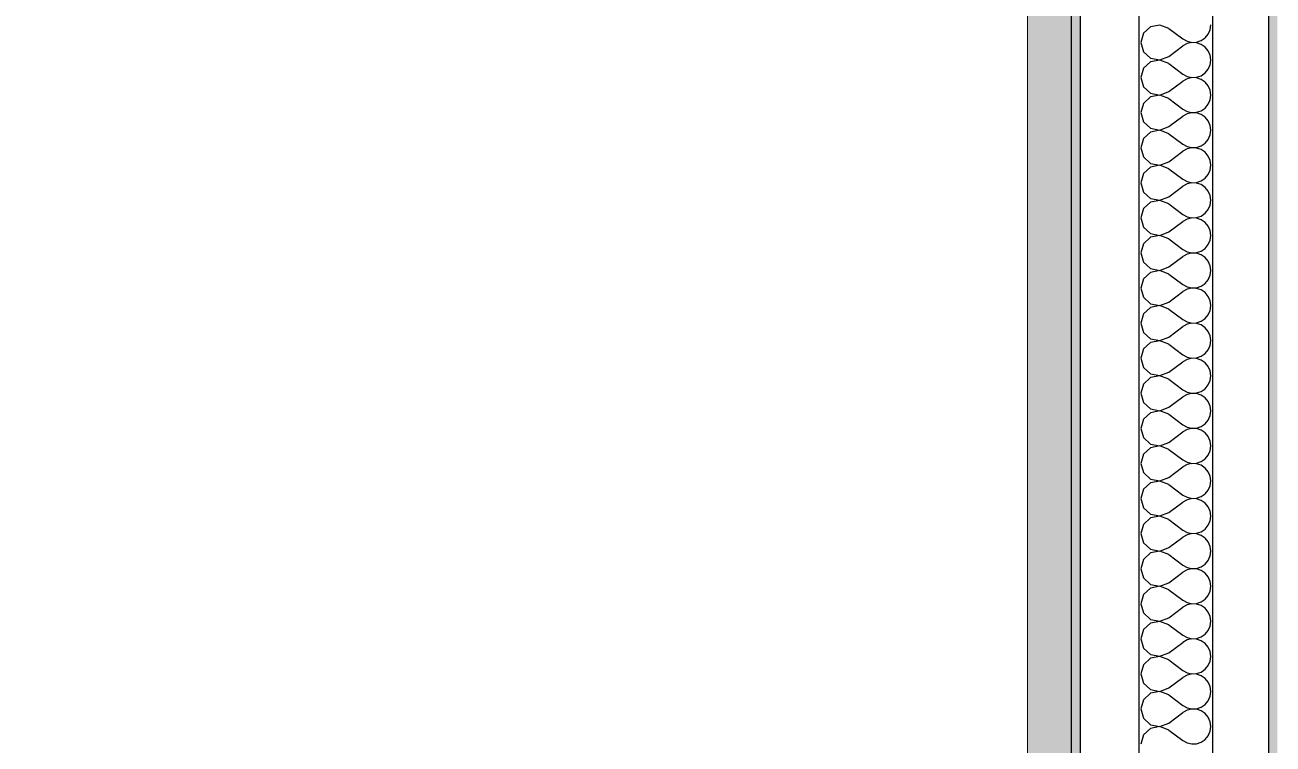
# Model space of a CAD drawing. Header units: millimetres. Extents: x -48147 to 1414029, y -496296 to 18123.
# Drawn here: x 1379177.3 to 1379601, y -476164.1 to -475920.1 of the extents above; entities that cross this region are included whole.
import ezdxf

# ---------------------------------------------------------------- set-up
doc = ezdxf.new("R2010")
doc.units = ezdxf.units.MM
doc.header["$MEASUREMENT"] = 0
doc.linetypes.add('Wipeout_Contour', pattern=[1000, 0, -1000])
doc.layers.add('New_A-25-M_Wall_Int', color=7, linetype='Continuous')
doc.layers.add('New_A-95-D_1_20', color=7, linetype='Continuous')
doc.layers.add('New_A-25-M_Wall_Int_Pen_No__1', color=7, linetype='Continuous', lineweight=13)
doc.layers.add('New_A-95-D_1_20_Pen_No__1', color=7, linetype='Continuous', lineweight=13)
doc.layers.add('New_A-25-M_Wall_Int_Pen_No__107', color=7, linetype='Continuous', lineweight=15, true_color=0xa6a6a6)
doc.styles.add('GENERATED_STYLE_1', font='')
doc.styles.get('GENERATED_STYLE_1').set_extended_font_data('Arial')
doc.dimstyles.new('GENERATED_STYLE__4', dxfattribs={"dimtxt": 125, "dimasz": 47.5, "dimexe": 0.18, "dimexo": 50, "dimgap": 0.09, "dimtad": 1, "dimdec": 0, "dimzin": 0, "dimdsep": 46, "dimtxsty": 'GENERATED_STYLE_1', "dimblk": 'ARROWHEAD_2', "dimblk1": 'ARROWHEAD_2', "dimblk2": 'ARROWHEAD_2', "dimcen": 0.09, "dimclrd": 7, "dimclre": 7, "dimclrt": 7, "dimadec": 0, "dimazin": 0, "dimtfac": 1, "dimtdec": 4, "dimtmove": 0, "dimatfit": 3, "dimfxl": 1, "dimtolj": 1, "dimtzin": 0, "dimarcsym": 0})

# ---------------------------------------------------------------- blocks, each defined once
blk = doc.blocks.new('*X200', base_point=(1372879, -490836.73))
at = {"layer": 'New_A-25-M_Wall_Int_Pen_No__107', "linetype": 'Continuous'}
for p, q in [((1379556.95, -475922.89), (1379556.06, -475926.02)), ((1379559.35, -475920.69), (1379556.95, -475922.89)), ((1379562.55, -475920.09), (1379559.35, -475920.69)), ((1379565.58, -475921.26), (1379562.55, -475920.09)), ((1379565.58, -475921.26), (1379570.35, -475924.83)), ((1379577.93, -475924.46), (1379578.98, -475923.2)), ((1379578.98, -475923.2), (1379579.64, -475921.69)), ((1379579.64, -475921.69), (1379579.87, -475920.07)), ((1379556.06, -475926.02), (1379556.95, -475929.15)), ((1379565.58, -475930.78), (1379570.35, -475927.21)), ((1379570.35, -475924.83), (1379571.78, -475925.62)), ((1379571.78, -475926.41), (1379570.35, -475927.21)), ((1379571.78, -475925.62), (1379573.38, -475925.99)), ((1379573.38, -475926.04), (1379571.78, -475926.41)), ((1379573.38, -475925.99), (1379575.02, -475925.91)), ((1379575.02, -475926.12), (1379573.38, -475926.04)), ((1379575.02, -475925.91), (1379576.58, -475925.39)), ((1379576.58, -475926.65), (1379575.02, -475926.12)), ((1379576.58, -475925.39), (1379577.93, -475924.46)), ((1379577.93, -475927.58), (1379576.58, -475926.65)), ((1379578.98, -475928.84), (1379577.93, -475927.58)), ((1379556.95, -475929.15), (1379559.35, -475931.34)), ((1379559.35, -475931.34), (1379562.55, -475931.95)), ((1379562.55, -475931.99), (1379559.35, -475932.6)), ((1379562.55, -475931.95), (1379565.58, -475930.78)), ((1379565.58, -475933.16), (1379562.55, -475931.99)), ((1379579.64, -475930.34), (1379578.98, -475928.84)), ((1379579.87, -475931.97), (1379579.64, -475930.34)), ((1379579.64, -475933.6), (1379579.87, -475931.97)), ((1379556.95, -475934.79), (1379556.06, -475937.92)), ((1379559.35, -475932.6), (1379556.95, -475934.79)), ((1379565.58, -475933.16), (1379570.35, -475936.73)), ((1379570.35, -475936.73), (1379571.78, -475937.53)), ((1379576.58, -475937.29), (1379577.93, -475936.36)), ((1379577.93, -475936.36), (1379578.98, -475935.1)), ((1379578.98, -475935.1), (1379579.64, -475933.6)), ((1379556.06, -475937.92), (1379556.95, -475941.05)), ((1379565.58, -475942.68), (1379570.35, -475939.11)), ((1379571.78, -475938.32), (1379570.35, -475939.11)), ((1379571.78, -475937.53), (1379573.38, -475937.9)), ((1379573.38, -475937.95), (1379571.78, -475938.32)), ((1379573.38, -475937.9), (1379575.02, -475937.82)), ((1379575.02, -475938.03), (1379573.38, -475937.95)), ((1379575.02, -475937.82), (1379576.58, -475937.29)), ((1379576.58, -475938.55), (1379575.02, -475938.03)), ((1379577.93, -475939.48), (1379576.58, -475938.55)), ((1379578.98, -475940.75), (1379577.93, -475939.48)), ((1379579.64, -475942.25), (1379578.98, -475940.75)), ((1379556.95, -475941.05), (1379559.35, -475943.25)), ((1379559.35, -475944.5), (1379556.95, -475946.7)), ((1379559.35, -475943.25), (1379562.55, -475943.85)), ((1379562.55, -475943.9), (1379559.35, -475944.5)), ((1379562.55, -475943.85), (1379565.58, -475942.68)), ((1379565.58, -475945.07), (1379562.55, -475943.9)), ((1379565.58, -475945.07), (1379570.35, -475948.64)), ((1379579.87, -475943.88), (1379579.64, -475942.25)), ((1379579.64, -475945.5), (1379579.87, -475943.88)), ((1379556.95, -475946.7), (1379556.06, -475949.83)), ((1379570.35, -475948.64), (1379571.78, -475949.43)), ((1379571.78, -475949.43), (1379573.38, -475949.8)), ((1379575.02, -475949.72), (1379576.58, -475949.2)), ((1379576.58, -475949.2), (1379577.93, -475948.27)), ((1379577.93, -475948.27), (1379578.98, -475947)), ((1379578.98, -475947), (1379579.64, -475945.5)), ((1379556.06, -475949.83), (1379556.95, -475952.96)), ((1379556.95, -475952.96), (1379559.35, -475955.15)), ((1379565.58, -475954.59), (1379570.35, -475951.02)), ((1379571.78, -475950.22), (1379570.35, -475951.02)), ((1379573.38, -475949.85), (1379571.78, -475950.22)), ((1379573.38, -475949.8), (1379575.02, -475949.72)), ((1379575.02, -475949.93), (1379573.38, -475949.85)), ((1379576.58, -475950.46), (1379575.02, -475949.93)), ((1379577.93, -475951.39), (1379576.58, -475950.46)), ((1379578.98, -475952.65), (1379577.93, -475951.39)), ((1379579.64, -475954.15), (1379578.98, -475952.65)), ((1379559.35, -475956.41), (1379556.95, -475958.6)), ((1379559.35, -475955.15), (1379562.55, -475955.76)), ((1379562.55, -475955.8), (1379559.35, -475956.41)), ((1379562.55, -475955.76), (1379565.58, -475954.59)), ((1379565.58, -475956.97), (1379562.55, -475955.8)), ((1379565.58, -475956.97), (1379570.35, -475960.54)), ((1379578.98, -475958.91), (1379579.64, -475957.41)), ((1379579.87, -475955.78), (1379579.64, -475954.15)), ((1379579.64, -475957.41), (1379579.87, -475955.78)), ((1379556.95, -475958.6), (1379556.06, -475961.73)), ((1379556.06, -475961.73), (1379556.95, -475964.86)), ((1379570.35, -475960.54), (1379571.78, -475961.34)), ((1379571.78, -475962.13), (1379570.35, -475962.92)), ((1379571.78, -475961.34), (1379573.38, -475961.71)), ((1379573.38, -475961.76), (1379571.78, -475962.13)), ((1379573.38, -475961.71), (1379575.02, -475961.63)), ((1379575.02, -475961.84), (1379573.38, -475961.76)), ((1379575.02, -475961.63), (1379576.58, -475961.1)), ((1379576.58, -475962.36), (1379575.02, -475961.84)), ((1379576.58, -475961.1), (1379577.93, -475960.17)), ((1379577.93, -475960.17), (1379578.98, -475958.91)), ((1379556.95, -475964.86), (1379559.35, -475967.06)), ((1379565.58, -475966.49), (1379570.35, -475962.92)), ((1379577.93, -475963.29), (1379576.58, -475962.36)), ((1379578.98, -475964.56), (1379577.93, -475963.29)), ((1379579.64, -475966.06), (1379578.98, -475964.56)), ((1379579.87, -475967.68), (1379579.64, -475966.06)), ((1379556.95, -475970.51), (1379556.06, -475973.64)), ((1379559.35, -475968.31), (1379556.95, -475970.51)), ((1379559.35, -475967.06), (1379562.55, -475967.66)), ((1379562.55, -475967.71), (1379559.35, -475968.31)), ((1379562.55, -475967.66), (1379565.58, -475966.49)), ((1379565.58, -475968.88), (1379562.55, -475967.71)), ((1379565.58, -475968.88), (1379570.35, -475972.45)), ((1379578.98, -475970.81), (1379579.64, -475969.31)), ((1379579.64, -475969.31), (1379579.87, -475967.68)), ((1379556.06, -475973.64), (1379556.95, -475976.77)), ((1379565.58, -475978.4), (1379570.35, -475974.83)), ((1379570.35, -475972.45), (1379571.78, -475973.24)), ((1379571.78, -475974.03), (1379570.35, -475974.83)), ((1379571.78, -475973.24), (1379573.38, -475973.61)), ((1379573.38, -475973.66), (1379571.78, -475974.03)), ((1379573.38, -475973.61), (1379575.02, -475973.53)), ((1379575.02, -475973.74), (1379573.38, -475973.66)), ((1379575.02, -475973.53), (1379576.58, -475973.01)), ((1379576.58, -475974.27), (1379575.02, -475973.74)), ((1379576.58, -475973.01), (1379577.93, -475972.08)), ((1379577.93, -475975.2), (1379576.58, -475974.27)), ((1379577.93, -475972.08), (1379578.98, -475970.81)), ((1379556.95, -475976.77), (1379559.35, -475978.96)), ((1379559.35, -475978.96), (1379562.55, -475979.57)), ((1379562.55, -475979.57), (1379565.58, -475978.4)), ((1379578.98, -475976.46), (1379577.93, -475975.2)), ((1379579.64, -475977.96), (1379578.98, -475976.46)), ((1379579.87, -475979.59), (1379579.64, -475977.96)), ((1379556.95, -475982.41), (1379556.06, -475985.54)), ((1379559.35, -475980.22), (1379556.95, -475982.41)), ((1379562.55, -475979.61), (1379559.35, -475980.22)), ((1379565.58, -475980.78), (1379562.55, -475979.61)), ((1379565.58, -475980.78), (1379570.35, -475984.35)), ((1379577.93, -475983.98), (1379578.98, -475982.72)), ((1379578.98, -475982.72), (1379579.64, -475981.22)), ((1379579.64, -475981.22), (1379579.87, -475979.59)), ((1379556.06, -475985.54), (1379556.95, -475988.67)), ((1379565.58, -475990.3), (1379570.35, -475986.73)), ((1379570.35, -475984.35), (1379571.78, -475985.15)), ((1379571.78, -475985.94), (1379570.35, -475986.73)), ((1379571.78, -475985.15), (1379573.38, -475985.52)), ((1379573.38, -475985.57), (1379571.78, -475985.94)), ((1379573.38, -475985.52), (1379575.02, -475985.44)), ((1379575.02, -475985.65), (1379573.38, -475985.57)), ((1379575.02, -475985.44), (1379576.58, -475984.91)), ((1379576.58, -475986.17), (1379575.02, -475985.65)), ((1379576.58, -475984.91), (1379577.93, -475983.98)), ((1379577.93, -475987.1), (1379576.58, -475986.17)), ((1379578.98, -475988.36), (1379577.93, -475987.1)), ((1379556.95, -475988.67), (1379559.35, -475990.87)), ((1379559.35, -475990.87), (1379562.55, -475991.47)), ((1379562.55, -475991.52), (1379559.35, -475992.12)), ((1379562.55, -475991.47), (1379565.58, -475990.3)), ((1379565.58, -475992.68), (1379562.55, -475991.52)), ((1379579.64, -475989.87), (1379578.98, -475988.36)), ((1379579.87, -475991.49), (1379579.64, -475989.87)), ((1379579.64, -475993.12), (1379579.87, -475991.49)), ((1379556.95, -475994.32), (1379556.06, -475997.45)), ((1379559.35, -475992.12), (1379556.95, -475994.32)), ((1379565.58, -475992.68), (1379570.35, -475996.26)), ((1379576.58, -475996.82), (1379577.93, -475995.89)), ((1379577.93, -475995.89), (1379578.98, -475994.62)), ((1379578.98, -475994.62), (1379579.64, -475993.12)), ((1379556.06, -475997.45), (1379556.95, -476000.58)), ((1379565.58, -476002.21), (1379570.35, -475998.64)), ((1379570.35, -475996.26), (1379571.78, -475997.05)), ((1379571.78, -475997.84), (1379570.35, -475998.64)), ((1379571.78, -475997.05), (1379573.38, -475997.42)), ((1379573.38, -475997.47), (1379571.78, -475997.84)), ((1379573.38, -475997.42), (1379575.02, -475997.34)), ((1379575.02, -475997.55), (1379573.38, -475997.47)), ((1379575.02, -475997.34), (1379576.58, -475996.82)), ((1379576.58, -475998.08), (1379575.02, -475997.55)), ((1379577.93, -475999.01), (1379576.58, -475998.08)), ((1379578.98, -476000.27), (1379577.93, -475999.01)), ((1379579.64, -476001.77), (1379578.98, -476000.27)), ((1379556.95, -476000.58), (1379559.35, -476002.77)), ((1379559.35, -476004.03), (1379556.95, -476006.22)), ((1379559.35, -476002.77), (1379562.55, -476003.38)), ((1379562.55, -476003.42), (1379559.35, -476004.03)), ((1379562.55, -476003.38), (1379565.58, -476002.21)), ((1379565.58, -476004.59), (1379562.55, -476003.42)), ((1379565.58, -476004.59), (1379570.35, -476008.16)), ((1379579.87, -476003.4), (1379579.64, -476001.77)), ((1379579.64, -476005.03), (1379579.87, -476003.4)), ((1379556.95, -476006.22), (1379556.06, -476009.35)), ((1379570.35, -476008.16), (1379571.78, -476008.96)), ((1379575.02, -476009.25), (1379576.58, -476008.72)), ((1379576.58, -476008.72), (1379577.93, -476007.79)), ((1379577.93, -476007.79), (1379578.98, -476006.53)), ((1379578.98, -476006.53), (1379579.64, -476005.03)), ((1379556.06, -476009.35), (1379556.95, -476012.48)), ((1379556.95, -476012.48), (1379559.35, -476014.68)), ((1379565.58, -476014.11), (1379570.35, -476010.54)), ((1379571.78, -476009.75), (1379570.35, -476010.54)), ((1379571.78, -476008.96), (1379573.38, -476009.33)), ((1379573.38, -476009.38), (1379571.78, -476009.75)), ((1379573.38, -476009.33), (1379575.02, -476009.25)), ((1379575.02, -476009.46), (1379573.38, -476009.38)), ((1379576.58, -476009.98), (1379575.02, -476009.46)), ((1379577.93, -476010.91), (1379576.58, -476009.98)), ((1379578.98, -476012.17), (1379577.93, -476010.91)), ((1379579.64, -476013.68), (1379578.98, -476012.17)), ((1379559.35, -476015.93), (1379556.95, -476018.13)), ((1379559.35, -476014.68), (1379562.55, -476015.28)), ((1379562.55, -476015.33), (1379559.35, -476015.93)), ((1379562.55, -476015.28), (1379565.58, -476014.11)), ((1379565.58, -476016.49), (1379562.55, -476015.33)), ((1379565.58, -476016.49), (1379570.35, -476020.07)), ((1379578.98, -476018.43), (1379579.64, -476016.93)), ((1379579.87, -476015.3), (1379579.64, -476013.68)), ((1379579.64, -476016.93), (1379579.87, -476015.3)), ((1379556.95, -476018.13), (1379556.06, -476021.26)), ((1379556.06, -476021.26), (1379556.95, -476024.39)), ((1379570.35, -476020.07), (1379571.78, -476020.86)), ((1379571.78, -476020.86), (1379573.38, -476021.23)), ((1379573.38, -476021.28), (1379571.78, -476021.65)), ((1379573.38, -476021.23), (1379575.02, -476021.15)), ((1379575.02, -476021.36), (1379573.38, -476021.28)), ((1379575.02, -476021.15), (1379576.58, -476020.63)), ((1379576.58, -476021.88), (1379575.02, -476021.36)), ((1379576.58, -476020.63), (1379577.93, -476019.7)), ((1379577.93, -476019.7), (1379578.98, -476018.43)), ((1379556.95, -476024.39), (1379559.35, -476026.58)), ((1379565.58, -476026.02), (1379570.35, -476022.45)), ((1379571.78, -476021.65), (1379570.35, -476022.45)), ((1379577.93, -476022.81), (1379576.58, -476021.88)), ((1379578.98, -476024.08), (1379577.93, -476022.81)), ((1379579.64, -476025.58), (1379578.98, -476024.08)), ((1379579.87, -476027.21), (1379579.64, -476025.58)), ((1379559.35, -476027.84), (1379556.95, -476030.03)), ((1379559.35, -476026.58), (1379562.55, -476027.18)), ((1379562.55, -476027.23), (1379559.35, -476027.84)), ((1379562.55, -476027.18), (1379565.58, -476026.02)), ((1379565.58, -476028.4), (1379562.55, -476027.23)), ((1379565.58, -476028.4), (1379570.35, -476031.97)), ((1379578.98, -476030.34), (1379579.64, -476028.84)), ((1379579.64, -476028.84), (1379579.87, -476027.21)), ((1379556.95, -476030.03), (1379556.06, -476033.16)), ((1379556.06, -476033.16), (1379556.95, -476036.29)), ((1379570.35, -476031.97), (1379571.78, -476032.77)), ((1379571.78, -476033.56), (1379570.35, -476034.35)), ((1379571.78, -476032.77), (1379573.38, -476033.14)), ((1379573.38, -476033.19), (1379571.78, -476033.56)), ((1379573.38, -476033.14), (1379575.02, -476033.06)), ((1379575.02, -476033.26), (1379573.38, -476033.19)), ((1379575.02, -476033.06), (1379576.58, -476032.53)), ((1379576.58, -476033.79), (1379575.02, -476033.26)), ((1379576.58, -476032.53), (1379577.93, -476031.6)), ((1379577.93, -476034.72), (1379576.58, -476033.79)), ((1379577.93, -476031.6), (1379578.98, -476030.34)), ((1379556.95, -476036.29), (1379559.35, -476038.48)), ((1379559.35, -476038.48), (1379562.55, -476039.09)), ((1379562.55, -476039.09), (1379565.58, -476037.92)), ((1379565.58, -476037.92), (1379570.35, -476034.35)), ((1379578.98, -476035.98), (1379577.93, -476034.72)), ((1379579.64, -476037.49), (1379578.98, -476035.98)), ((1379579.87, -476039.11), (1379579.64, -476037.49)), ((1379556.95, -476041.94), (1379556.06, -476045.07)), ((1379559.35, -476039.74), (1379556.95, -476041.94)), ((1379562.55, -476039.14), (1379559.35, -476039.74)), ((1379565.58, -476040.3), (1379562.55, -476039.14)), ((1379565.58, -476040.3), (1379570.35, -476043.88)), ((1379577.93, -476043.51), (1379578.98, -476042.24)), ((1379578.98, -476042.24), (1379579.64, -476040.74)), ((1379579.64, -476040.74), (1379579.87, -476039.11)), ((1379556.06, -476045.07), (1379556.95, -476048.2)), ((1379565.58, -476049.83), (1379570.35, -476046.26)), ((1379570.35, -476043.88), (1379571.78, -476044.67)), ((1379571.78, -476045.46), (1379570.35, -476046.26)), ((1379571.78, -476044.67), (1379573.38, -476045.04)), ((1379573.38, -476045.09), (1379571.78, -476045.46)), ((1379573.38, -476045.04), (1379575.02, -476044.96)), ((1379575.02, -476045.17), (1379573.38, -476045.09)), ((1379575.02, -476044.96), (1379576.58, -476044.44)), ((1379576.58, -476045.69), (1379575.02, -476045.17)), ((1379576.58, -476044.44), (1379577.93, -476043.51)), ((1379577.93, -476046.62), (1379576.58, -476045.69)), ((1379578.98, -476047.89), (1379577.93, -476046.62)), ((1379556.95, -476048.2), (1379559.35, -476050.39)), ((1379559.35, -476050.39), (1379562.55, -476050.99)), ((1379562.55, -476051.04), (1379559.35, -476051.65)), ((1379562.55, -476050.99), (1379565.58, -476049.83)), ((1379565.58, -476052.21), (1379562.55, -476051.04)), ((1379579.64, -476049.39), (1379578.98, -476047.89)), ((1379579.87, -476051.02), (1379579.64, -476049.39)), ((1379579.64, -476052.64), (1379579.87, -476051.02)), ((1379556.95, -476053.84), (1379556.06, -476056.97)), ((1379559.35, -476051.65), (1379556.95, -476053.84)), ((1379565.58, -476052.21), (1379570.35, -476055.78)), ((1379576.58, -476056.34), (1379577.93, -476055.41)), ((1379577.93, -476055.41), (1379578.98, -476054.15)), ((1379578.98, -476054.15), (1379579.64, -476052.64)), ((1379556.06, -476056.97), (1379556.95, -476060.1)), ((1379565.58, -476061.73), (1379570.35, -476058.16)), ((1379570.35, -476055.78), (1379571.78, -476056.57)), ((1379571.78, -476057.37), (1379570.35, -476058.16)), ((1379571.78, -476056.57), (1379573.38, -476056.95)), ((1379573.38, -476056.99), (1379571.78, -476057.37)), ((1379573.38, -476056.95), (1379575.02, -476056.87)), ((1379575.02, -476057.07), (1379573.38, -476056.99)), ((1379575.02, -476056.87), (1379576.58, -476056.34)), ((1379576.58, -476057.6), (1379575.02, -476057.07)), ((1379577.93, -476058.53), (1379576.58, -476057.6)), ((1379578.98, -476059.79), (1379577.93, -476058.53)), ((1379556.95, -476060.1), (1379559.35, -476062.29)), ((1379559.35, -476063.55), (1379556.95, -476065.75)), ((1379559.35, -476062.29), (1379562.55, -476062.9)), ((1379562.55, -476062.95), (1379559.35, -476063.55)), ((1379562.55, -476062.9), (1379565.58, -476061.73)), ((1379565.58, -476064.11), (1379562.55, -476062.95)), ((1379579.64, -476061.3), (1379578.98, -476059.79)), ((1379579.87, -476062.92), (1379579.64, -476061.3)), ((1379579.64, -476064.55), (1379579.87, -476062.92)), ((1379556.95, -476065.75), (1379556.06, -476068.88)), ((1379565.58, -476064.11), (1379570.35, -476067.68)), ((1379570.35, -476067.68), (1379571.78, -476068.48)), ((1379576.58, -476068.25), (1379577.93, -476067.32)), ((1379577.93, -476067.32), (1379578.98, -476066.05)), ((1379578.98, -476066.05), (1379579.64, -476064.55)), ((1379556.06, -476068.88), (1379556.95, -476072)), ((1379556.95, -476072), (1379559.35, -476074.2)), ((1379565.58, -476073.64), (1379570.35, -476070.07)), ((1379571.78, -476069.27), (1379570.35, -476070.07)), ((1379571.78, -476068.48), (1379573.38, -476068.85)), ((1379573.38, -476068.9), (1379571.78, -476069.27)), ((1379573.38, -476068.85), (1379575.02, -476068.77)), ((1379575.02, -476068.98), (1379573.38, -476068.9)), ((1379575.02, -476068.77), (1379576.58, -476068.25)), ((1379576.58, -476069.5), (1379575.02, -476068.98)), ((1379577.93, -476070.43), (1379576.58, -476069.5)), ((1379578.98, -476071.7), (1379577.93, -476070.43)), ((1379579.64, -476073.2), (1379578.98, -476071.7)), ((1379559.35, -476075.46), (1379556.95, -476077.65)), ((1379559.35, -476074.2), (1379562.55, -476074.8)), ((1379562.55, -476074.85), (1379559.35, -476075.46)), ((1379562.55, -476074.8), (1379565.58, -476073.64)), ((1379565.58, -476076.02), (1379562.55, -476074.85)), ((1379565.58, -476076.02), (1379570.35, -476079.59)), ((1379578.98, -476077.96), (1379579.64, -476076.45)), ((1379579.87, -476074.83), (1379579.64, -476073.2)), ((1379579.64, -476076.45), (1379579.87, -476074.83)), ((1379556.95, -476077.65), (1379556.06, -476080.78)), ((1379556.06, -476080.78), (1379556.95, -476083.91)), ((1379570.35, -476079.59), (1379571.78, -476080.38)), ((1379571.78, -476080.38), (1379573.38, -476080.76)), ((1379573.38, -476080.8), (1379571.78, -476081.18)), ((1379573.38, -476080.76), (1379575.02, -476080.68)), ((1379575.02, -476080.88), (1379573.38, -476080.8)), ((1379575.02, -476080.68), (1379576.58, -476080.15)), ((1379576.58, -476080.15), (1379577.93, -476079.22)), ((1379577.93, -476079.22), (1379578.98, -476077.96)), ((1379556.95, -476083.91), (1379559.35, -476086.1)), ((1379565.58, -476085.54), (1379570.35, -476081.97)), ((1379571.78, -476081.18), (1379570.35, -476081.97)), ((1379576.58, -476081.41), (1379575.02, -476080.88)), ((1379577.93, -476082.34), (1379576.58, -476081.41)), ((1379578.98, -476083.6), (1379577.93, -476082.34)), ((1379579.64, -476085.11), (1379578.98, -476083.6)), ((1379559.35, -476087.36), (1379556.95, -476089.56)), ((1379559.35, -476086.1), (1379562.55, -476086.71)), ((1379562.55, -476086.76), (1379559.35, -476087.36)), ((1379562.55, -476086.71), (1379565.58, -476085.54)), ((1379565.58, -476087.92), (1379562.55, -476086.76)), ((1379565.58, -476087.92), (1379570.35, -476091.49)), ((1379578.98, -476089.86), (1379579.64, -476088.36)), ((1379579.87, -476086.73), (1379579.64, -476085.11)), ((1379579.64, -476088.36), (1379579.87, -476086.73)), ((1379556.95, -476089.56), (1379556.06, -476092.68)), ((1379556.06, -476092.68), (1379556.95, -476095.81)), ((1379570.35, -476091.49), (1379571.78, -476092.29)), ((1379571.78, -476093.08), (1379570.35, -476093.88)), ((1379571.78, -476092.29), (1379573.38, -476092.66)), ((1379573.38, -476092.71), (1379571.78, -476093.08)), ((1379573.38, -476092.66), (1379575.02, -476092.58)), ((1379575.02, -476092.79), (1379573.38, -476092.71)), ((1379575.02, -476092.58), (1379576.58, -476092.06)), ((1379576.58, -476093.31), (1379575.02, -476092.79)), ((1379576.58, -476092.06), (1379577.93, -476091.13)), ((1379577.93, -476094.24), (1379576.58, -476093.31)), ((1379577.93, -476091.13), (1379578.98, -476089.86)), ((1379556.95, -476095.81), (1379559.35, -476098.01)), ((1379562.55, -476098.61), (1379565.58, -476097.45)), ((1379565.58, -476097.45), (1379570.35, -476093.88)), ((1379578.98, -476095.51), (1379577.93, -476094.24)), ((1379579.64, -476097.01), (1379578.98, -476095.51)), ((1379579.87, -476098.64), (1379579.64, -476097.01)), ((1379556.95, -476101.46), (1379556.06, -476104.59)), ((1379559.35, -476099.27), (1379556.95, -476101.46)), ((1379559.35, -476098.01), (1379562.55, -476098.61)), ((1379562.55, -476098.66), (1379559.35, -476099.27)), ((1379565.58, -476099.83), (1379562.55, -476098.66)), ((1379565.58, -476099.83), (1379570.35, -476103.4)), ((1379577.93, -476103.03), (1379578.98, -476101.77)), ((1379578.98, -476101.77), (1379579.64, -476100.26)), ((1379579.64, -476100.26), (1379579.87, -476098.64)), ((1379556.06, -476104.59), (1379556.95, -476107.72)), ((1379565.58, -476109.35), (1379570.35, -476105.78)), ((1379570.35, -476103.4), (1379571.78, -476104.19)), ((1379571.78, -476104.99), (1379570.35, -476105.78)), ((1379571.78, -476104.19), (1379573.38, -476104.57)), ((1379573.38, -476104.61), (1379571.78, -476104.99)), ((1379573.38, -476104.57), (1379575.02, -476104.49)), ((1379575.02, -476104.69), (1379573.38, -476104.61)), ((1379575.02, -476104.49), (1379576.58, -476103.96)), ((1379576.58, -476105.22), (1379575.02, -476104.69)), ((1379576.58, -476103.96), (1379577.93, -476103.03)), ((1379577.93, -476106.15), (1379576.58, -476105.22)), ((1379578.98, -476107.41), (1379577.93, -476106.15)), ((1379556.95, -476107.72), (1379559.35, -476109.91)), ((1379559.35, -476109.91), (1379562.55, -476110.52)), ((1379562.55, -476110.52), (1379565.58, -476109.35)), ((1379579.64, -476108.92), (1379578.98, -476107.41)), ((1379579.87, -476110.54), (1379579.64, -476108.92)), ((1379556.95, -476113.36), (1379556.06, -476116.49)), ((1379559.35, -476111.17), (1379556.95, -476113.36)), ((1379562.55, -476110.57), (1379559.35, -476111.17)), ((1379565.58, -476111.73), (1379562.55, -476110.57)), ((1379565.58, -476111.73), (1379570.35, -476115.3)), ((1379577.93, -476114.94), (1379578.98, -476113.67)), ((1379578.98, -476113.67), (1379579.64, -476112.17)), ((1379579.64, -476112.17), (1379579.87, -476110.54)), ((1379556.06, -476116.49), (1379556.95, -476119.62)), ((1379565.58, -476121.26), (1379570.35, -476117.68)), ((1379570.35, -476115.3), (1379571.78, -476116.1)), ((1379571.78, -476116.89), (1379570.35, -476117.68)), ((1379571.78, -476116.1), (1379573.38, -476116.47)), ((1379573.38, -476116.52), (1379571.78, -476116.89)), ((1379573.38, -476116.47), (1379575.02, -476116.39)), ((1379575.02, -476116.6), (1379573.38, -476116.52)), ((1379575.02, -476116.39), (1379576.58, -476115.87)), ((1379576.58, -476117.12), (1379575.02, -476116.6)), ((1379576.58, -476115.87), (1379577.93, -476114.94)), ((1379577.93, -476118.05), (1379576.58, -476117.12)), ((1379578.98, -476119.32), (1379577.93, -476118.05)), ((1379556.95, -476119.62), (1379559.35, -476121.82)), ((1379559.35, -476123.08), (1379556.95, -476125.27)), ((1379559.35, -476121.82), (1379562.55, -476122.42)), ((1379562.55, -476122.47), (1379559.35, -476123.08)), ((1379562.55, -476122.42), (1379565.58, -476121.26)), ((1379565.58, -476123.64), (1379562.55, -476122.47)), ((1379579.64, -476120.82), (1379578.98, -476119.32)), ((1379579.87, -476122.45), (1379579.64, -476120.82)), ((1379579.64, -476124.07), (1379579.87, -476122.45)), ((1379556.95, -476125.27), (1379556.06, -476128.4)), ((1379565.58, -476123.64), (1379570.35, -476127.21)), ((1379570.35, -476127.21), (1379571.78, -476128)), ((1379576.58, -476127.77), (1379577.93, -476126.84)), ((1379577.93, -476126.84), (1379578.98, -476125.58)), ((1379578.98, -476125.58), (1379579.64, -476124.07)), ((1379556.06, -476128.4), (1379556.95, -476131.53)), ((1379556.95, -476131.53), (1379559.35, -476133.72)), ((1379565.58, -476133.16), (1379570.35, -476129.59)), ((1379571.78, -476128.79), (1379570.35, -476129.59)), ((1379571.78, -476128), (1379573.38, -476128.38)), ((1379573.38, -476128.42), (1379571.78, -476128.79)), ((1379573.38, -476128.38), (1379575.02, -476128.3)), ((1379575.02, -476128.5), (1379573.38, -476128.42)), ((1379575.02, -476128.3), (1379576.58, -476127.77)), ((1379576.58, -476129.03), (1379575.02, -476128.5)), ((1379577.93, -476129.96), (1379576.58, -476129.03)), ((1379578.98, -476131.22), (1379577.93, -476129.96)), ((1379579.64, -476132.72), (1379578.98, -476131.22)), ((1379559.35, -476134.98), (1379556.95, -476137.17)), ((1379559.35, -476133.72), (1379562.55, -476134.33)), ((1379562.55, -476134.38), (1379559.35, -476134.98)), ((1379562.55, -476134.33), (1379565.58, -476133.16)), ((1379565.58, -476135.54), (1379562.55, -476134.38)), ((1379565.58, -476135.54), (1379570.35, -476139.11)), ((1379579.87, -476134.35), (1379579.64, -476132.72)), ((1379579.64, -476135.98), (1379579.87, -476134.35)), ((1379556.95, -476137.17), (1379556.06, -476140.3)), ((1379570.35, -476139.11), (1379571.78, -476139.91)), ((1379571.78, -476139.91), (1379573.38, -476140.28)), ((1379575.02, -476140.2), (1379576.58, -476139.68)), ((1379576.58, -476139.68), (1379577.93, -476138.75)), ((1379577.93, -476138.75), (1379578.98, -476137.48)), ((1379578.98, -476137.48), (1379579.64, -476135.98)), ((1379556.06, -476140.3), (1379556.95, -476143.43)), ((1379556.95, -476143.43), (1379559.35, -476145.63)), ((1379565.58, -476145.07), (1379570.35, -476141.49)), ((1379571.78, -476140.7), (1379570.35, -476141.49)), ((1379573.38, -476140.33), (1379571.78, -476140.7)), ((1379573.38, -476140.28), (1379575.02, -476140.2)), ((1379575.02, -476140.41), (1379573.38, -476140.33)), ((1379576.58, -476140.93), (1379575.02, -476140.41)), ((1379577.93, -476141.86), (1379576.58, -476140.93)), ((1379578.98, -476143.13), (1379577.93, -476141.86)), ((1379579.64, -476144.63), (1379578.98, -476143.13)), ((1379559.35, -476146.88), (1379556.95, -476149.08)), ((1379559.35, -476145.63), (1379562.55, -476146.23)), ((1379562.55, -476146.28), (1379559.35, -476146.88)), ((1379562.55, -476146.23), (1379565.58, -476145.07)), ((1379565.58, -476147.45), (1379562.55, -476146.28)), ((1379565.58, -476147.45), (1379570.35, -476151.02)), ((1379578.98, -476149.39), (1379579.64, -476147.88)), ((1379579.87, -476146.26), (1379579.64, -476144.63)), ((1379579.64, -476147.88), (1379579.87, -476146.26)), ((1379556.95, -476149.08), (1379556.06, -476152.21)), ((1379556.06, -476152.21), (1379556.95, -476155.34)), ((1379570.35, -476151.02), (1379571.78, -476151.81)), ((1379571.78, -476152.6), (1379570.35, -476153.4)), ((1379571.78, -476151.81), (1379573.38, -476152.18)), ((1379573.38, -476152.23), (1379571.78, -476152.6)), ((1379573.38, -476152.18), (1379575.02, -476152.1)), ((1379575.02, -476152.31), (1379573.38, -476152.23)), ((1379575.02, -476152.1), (1379576.58, -476151.58)), ((1379576.58, -476152.84), (1379575.02, -476152.31)), ((1379576.58, -476151.58), (1379577.93, -476150.65)), ((1379577.93, -476153.77), (1379576.58, -476152.84)), ((1379577.93, -476150.65), (1379578.98, -476149.39)), ((1379556.95, -476155.34), (1379559.35, -476157.53)), ((1379562.55, -476158.14), (1379565.58, -476156.97)), ((1379565.58, -476156.97), (1379570.35, -476153.4)), ((1379578.98, -476155.03), (1379577.93, -476153.77)), ((1379579.64, -476156.53), (1379578.98, -476155.03)), ((1379579.87, -476158.16), (1379579.64, -476156.53)), ((1379556.95, -476160.98), (1379556.06, -476164.11)), ((1379559.35, -476158.79), (1379556.95, -476160.98)), ((1379559.35, -476157.53), (1379562.55, -476158.14)), ((1379562.55, -476158.19), (1379559.35, -476158.79)), ((1379565.58, -476159.35), (1379562.55, -476158.19)), ((1379565.58, -476159.35), (1379570.35, -476162.92)), ((1379577.93, -476162.55), (1379578.98, -476161.29)), ((1379578.98, -476161.29), (1379579.64, -476159.79)), ((1379579.64, -476159.79), (1379579.87, -476158.16)), ((1379570.35, -476162.92), (1379571.78, -476163.72)), ((1379571.78, -476163.72), (1379573.38, -476164.09)), ((1379573.38, -476164.09), (1379575.02, -476164.01)), ((1379575.02, -476164.01), (1379576.58, -476163.48)), ((1379576.58, -476163.48), (1379577.93, -476162.55))]:
    blk.add_line(p, q, dxfattribs=at)
blk = doc.blocks.new('Section Elem_175_2', base_point=(1372879, -490836.73))
at = {"layer": 'New_A-25-M_Wall_Int_Pen_No__107', "linetype": 'Continuous', "lineweight": 0, "true_color": 0x535353}
blk.add_hatch(color=251, dxfattribs=at).paths.add_polyline_path([(1379532.46, -475661.73), (1379532.46, -475686.73), (1379532.46, -476586.73), (1379535.46, -476586.73), (1379535.46, -474813.61), (1379532.46, -474813.61)])
at = {"layer": 'New_A-25-M_Wall_Int_Pen_No__107', "linetype": 'Continuous'}
blk.add_hatch(color=256, dxfattribs=at).paths.add_polyline_path([(1379532.46, -475686.73), (1379517.46, -475686.73), (1379517.46, -476586.73), (1379532.46, -476586.73)])
at = {"layer": 'New_A-25-M_Wall_Int_Pen_No__1', "linetype": 'Continuous'}
for p, q in [((1379517.46, -475686.73), (1379517.46, -476586.73)), ((1379532.46, -475686.73), (1379532.46, -476586.73))]:
    blk.add_line(p, q, dxfattribs=at)
at = {"color": 254, "linetype": 'Wipeout_Contour', "lineweight": 0, "ltscale": 5837036.294986662}
blk.add_wipeout([(1379535.46, -476586.73), (1379555.46, -476586.73), (1379555.46, -474813.61), (1379535.46, -474813.61)], dxfattribs=at).dxf.layer = 'New_A-25-M_Wall_Int'
at = {"layer": 'New_A-25-M_Wall_Int_Pen_No__1', "linetype": 'Continuous'}
blk.add_line((1379535.46, -474813.61), (1379535.46, -476586.73), dxfattribs=at)
at = {"color": 254, "linetype": 'Wipeout_Contour', "lineweight": 0, "ltscale": 5837121.378725396}
blk.add_wipeout([(1379555.46, -476586.73), (1379580.46, -476586.73), (1379580.46, -474813.61), (1379555.46, -474813.61)], dxfattribs=at).dxf.layer = 'New_A-25-M_Wall_Int'
at = {"layer": 'New_A-25-M_Wall_Int_Pen_No__1', "linetype": 'Continuous'}
blk.add_line((1379555.46, -474813.61), (1379555.46, -476586.73), dxfattribs=at)
at = {"layer": 'New_A-25-M_Wall_Int'}
blk.add_blockref('*X200', (1372879, -490836.73), dxfattribs=at)
at = {"color": 254, "linetype": 'Wipeout_Contour', "lineweight": 0, "ltscale": 5837204.571837042}
blk.add_wipeout([(1379580.46, -476586.73), (1379599.46, -476586.73), (1379599.46, -474813.61), (1379580.46, -474813.61)], dxfattribs=at).dxf.layer = 'New_A-25-M_Wall_Int'
at = {"layer": 'New_A-25-M_Wall_Int_Pen_No__107', "linetype": 'Continuous', "lineweight": 0, "true_color": 0x535353}
blk.add_hatch(color=251, dxfattribs=at).paths.add_polyline_path([(1379599.46, -476586.73), (1379602.46, -476586.73), (1379602.46, -474813.61), (1379599.46, -474813.61)])
at = {"layer": 'New_A-25-M_Wall_Int_Pen_No__1', "linetype": 'Continuous'}
for p, q in [((1379580.46, -474813.61), (1379580.46, -476586.73)), ((1379599.46, -474813.61), (1379599.46, -476586.73))]:
    blk.add_line(p, q, dxfattribs=at)
blk = doc.blocks.new('Section Elem_267_2', base_point=(1372879, -490836.73))
at = {"color": 254, "linetype": 'Wipeout_Contour', "lineweight": 0, "ltscale": 24801462.45316929}
blk.add_wipeout([(1379517.46, -475003.15), (1377466.91, -475003.15), (1377466.91, -478686.73), (1377656.39, -478686.73), (1377656.39, -476228.73), (1379166.39, -476228.73), (1379166.39, -478686.73), (1379517.46, -478686.73), (1379517.46, -478611.73), (1379501.47, -478611.73), (1379501.47, -476577.73), (1379501.47, -476511.73), (1379517.46, -476511.73), (1379517.46, -475686.73), (1377473.06, -475686.73), (1377473.06, -475661.73), (1379517.46, -475661.73)], dxfattribs=at).dxf.layer = 'New_A-25-M_Wall_Int'
blk = doc.blocks.new('*D779', base_point=(1372879, -490836.73))
at = {"layer": 'New_A-95-D_1_20_Pen_No__1', "linetype": 'Continuous'}
for p, q in [((1367392.19, -475086.73), (1367392.19, -475056.17)), ((1367423.44, -475104.77), (1367360.94, -475068.69)), ((1367943.06, -475086.73), (1367345.32, -475086.73)), ((1367392.19, -478686.73), (1367392.19, -475086.73)), ((1367360.94, -478668.69), (1367423.44, -478704.77)), ((1367439.07, -478686.73), (1367345.32, -478686.73))]:
    blk.add_line(p, q, dxfattribs=at)
at = {"layer": 'New_A-95-D_1_20_Pen_No__1', "insert": (1367367.19, -477101.23), "char_height": 125, "attachment_point": 7, "rotation": 90, "style": 'GENERATED_STYLE_1'}
blk.add_mtext('\\A1;{\\fArial|b0|i0|c0|p34;3,600}', dxfattribs=at)
blk = doc.blocks.new('ARROWHEAD_2')
at = {"color": 0, "linetype": 'Continuous', "lineweight": 0}
for p, q in [((-0.3781, -0.655), (0.3781, 0.655)), ((0, 0), (-1, 0))]:
    blk.add_line(p, q, dxfattribs=at)

msp = doc.modelspace()

# ---------------------------------------------------------------- block references
at = {"layer": 'New_A-25-M_Wall_Int'}
msp.add_blockref('Section Elem_175_2', (1372879, -490836.73), dxfattribs=at)

# ---------------------------------------------------------------- next in the draw order: block references
msp.add_blockref('Section Elem_267_2', (1372879, -490836.73), dxfattribs=at)

# ---------------------------------------------------------------- next in the draw order: dimensions: what is measured, and where the dimension line sits
at = {"layer": 'New_A-95-D_1_20', "linetype": 'Continuous'}
dim = msp.add_linear_dim(base=(1367392.19, -475086.73), p1=(1383128.04, -478686.73), p2=(1367993.06, -475086.73), angle=90, dimstyle='GENERATED_STYLE__4', dxfattribs=at)
dim.commit()
dim.dimension.update_dxf_attribs({"geometry": '*D779', "text_midpoint": (1367304.69, -476864.08), "dimtype": 160, "text_rotation": 90})

doc.saveas('drawing.dxf')
